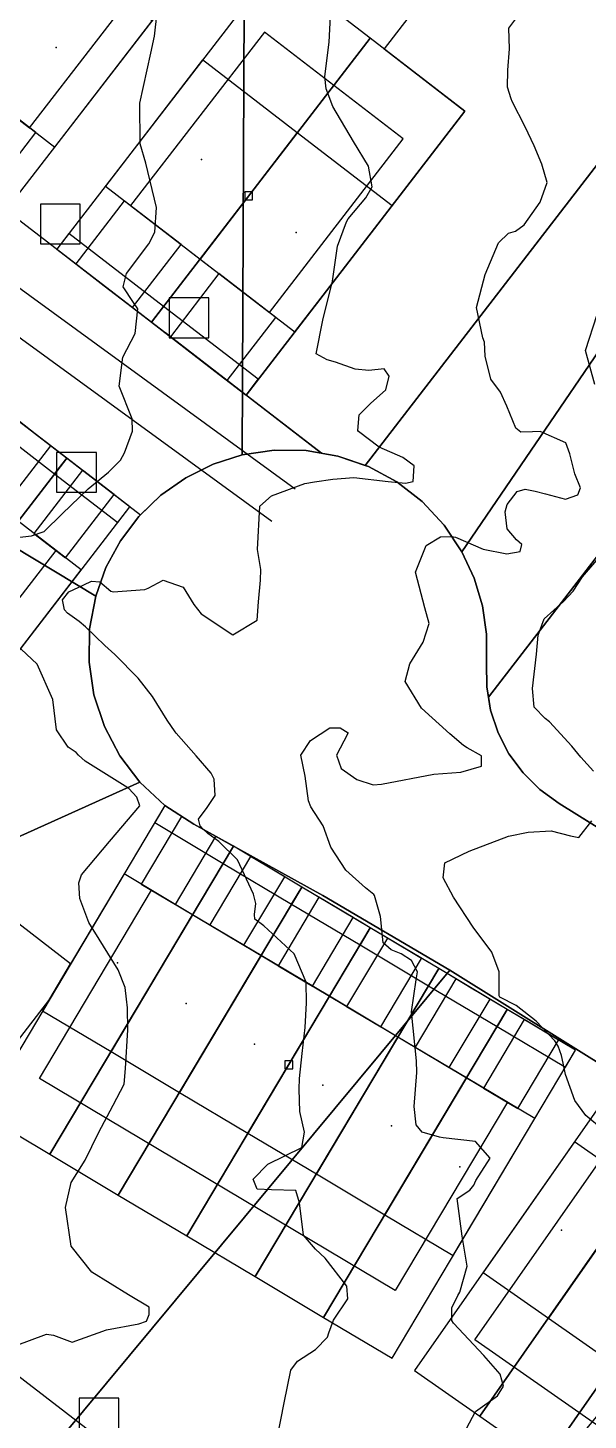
# Model space of a CAD drawing. Header units: feet. Extents: x 1313198 to 1317500, y 385000 to 389511.
# Drawn here: x 1315875 to 1316015.6, y 386260.2 to 386609.7 of the extents above; entities that cross this region are included whole.
import ezdxf

# ---------------------------------------------------------------- set-up
doc = ezdxf.new("R2010")
doc.units = ezdxf.units.FT
for name, color, linetype in [('A-BLDG-OTLN', 3, 'CONTINUOUS'), ('C-LOD', 30, 'CONTINUOUS'), ('C-MISC', 7, 'CONTINUOUS'), ('C-PROP', 6, 'CONTINUOUS'), ('C-PVMT', 8, 'CONTINUOUS'), ('C-TOPO-MAJR', 32, 'CONTINUOUS'), ('C-TOPO-SPOT', 7, 'CONTINUOUS'), ('C-UTIL', 4, 'CONTINUOUS'), ('L-PLNT-TREE', 90, 'CONTINUOUS'), ('V-PROP-LINE', 7, 'CONTINUOUS')]:
    doc.layers.add(name, color=color, linetype=linetype)

msp = doc.modelspace()

# ---------------------------------------------------------------- linework, layer by layer
at = {"layer": 'A-BLDG-OTLN'}
for points in [[(1315857.98, 386598.01), (1315881.74, 386579.7), (1315906.15, 386611.39), (1315882.39, 386629.7), (1315857.98, 386598.01)], [(1315894.41, 386569.94), (1315918.17, 386551.63), (1315942.59, 386583.32), (1315918.83, 386601.63), (1315894.41, 386569.94)], [(1315918.17, 386551.63), (1315941.94, 386533.32), (1315966.36, 386565.01), (1315942.59, 386583.32), (1315918.17, 386551.63)], [(1315848.1, 386454.13), (1315863.95, 386441.92), (1315888.36, 386473.61), (1315872.51, 386485.82), (1315848.1, 386454.13)], [(1315878.65, 386362.91), (1315895.83, 386352.67), (1315916.3, 386387.03), (1315899.12, 386397.27), (1315878.65, 386362.91)], [(1315895.83, 386352.67), (1315913.01, 386342.43), (1315933.49, 386376.8), (1315916.3, 386387.03), (1315895.83, 386352.67)], [(1315913.01, 386342.43), (1315930.19, 386332.2), (1315950.66, 386366.56), (1315933.49, 386376.8), (1315913.01, 386342.43)], [(1315930.19, 386332.2), (1315947.37, 386321.96), (1315967.84, 386356.32), (1315950.66, 386366.56), (1315930.19, 386332.2)], [(1315947.37, 386321.96), (1315964.56, 386311.72), (1315985.03, 386346.08), (1315967.84, 386356.32), (1315947.37, 386321.96)], [(1315964.56, 386311.72), (1315981.74, 386301.48), (1316002.21, 386335.84), (1315985.03, 386346.08), (1315964.56, 386311.72)], [(1315989.21, 386297.21), (1316005.6, 386285.75), (1316028.52, 386318.54), (1316012.12, 386329.99), (1315989.21, 386297.21)], [(1316005.6, 386285.75), (1316021.99, 386274.29), (1316044.91, 386307.08), (1316028.52, 386318.54), (1316005.6, 386285.75)]]:
    msp.add_lwpolyline(points, close=True, dxfattribs=at)
at = {"layer": 'C-LOD'}
msp.add_lwpolyline([(1316023.58, 386346.39), (1315980.91, 386373.12), (1315948.97, 386391.83), (1315916.58, 386409.73), (1315909.36, 386414.45), (1315903.06, 386420.33), (1315898.02, 386426.95), (1315894.16, 386434.32), (1315891.56, 386442.23), (1315890.32, 386450.46), (1315890.46, 386458.79), (1315891.98, 386466.97), (1315894.56, 386474.18), (1315898.2, 386480.92), (1315902.84, 386487.01), (1315908.35, 386492.33), (1315914.61, 386496.74), (1315921.47, 386500.15), (1315928.77, 386502.47), (1315936.76, 386503.67), (1315944.84, 386503.58), (1315952.79, 386502.18), (1315960.42, 386499.53), (1315967.53, 386495.67), (1315973.91, 386490.73), (1315979.42, 386484.82), (1315983.91, 386478.09), (1315986.96, 386471.53), (1315989.03, 386464.6), (1315990.08, 386457.45), (1315990.08, 386450.21), (1315990.12, 386444.25), (1315991.09, 386438.38), (1315992.97, 386432.72), (1315995.71, 386427.43), (1315999.24, 386422.63), (1316003.48, 386418.45), (1316008.32, 386414.97), (1316042.83, 386393.48)], dxfattribs=at)
at = {"layer": 'C-MISC'}
for points in [[(1315982.1, 386790.73), (1315929.91, 386765.56), (1315928.77, 386502.47), (1315936.76, 386503.67), (1315944.84, 386503.58), (1315952.79, 386502.18), (1315960.42, 386499.53), (1315967.53, 386495.67), (1315973.91, 386490.73), (1315979.42, 386484.82), (1315983.91, 386478.09), (1316020.87, 386532.39), (1316108.56, 386685.56), (1315982.1, 386790.73)], [(1315929.91, 386765.56), (1315633.88, 386622.8), (1315891.98, 386466.97), (1315894.56, 386474.18), (1315898.2, 386480.92), (1315902.84, 386487.01), (1315908.35, 386492.33), (1315914.61, 386496.74), (1315921.47, 386500.15), (1315928.77, 386502.47), (1315929.91, 386765.56)], [(1316108.56, 386685.56), (1316020.87, 386532.39), (1315983.91, 386478.09), (1315986.96, 386471.53), (1315989.03, 386464.6), (1315990.08, 386457.45), (1315990.08, 386450.21), (1315990.12, 386444.25), (1315991.09, 386438.38), (1315992.97, 386432.72), (1315995.71, 386427.43), (1315999.24, 386422.63), (1316003.48, 386418.45), (1316008.32, 386414.97), (1316042.83, 386393.48), (1316213.29, 386598.45), (1316108.56, 386685.56)], [(1315633.88, 386622.8), (1315579.81, 386596.71), (1315549.46, 386389.77), (1315542.59, 386336.06), (1315673.9, 386316.93), (1315903.06, 386420.33), (1315898.02, 386426.95), (1315894.16, 386434.32), (1315891.56, 386442.23), (1315890.32, 386450.46), (1315890.46, 386458.79), (1315891.98, 386466.97), (1315633.88, 386622.8)], [(1315791.56, 386145.45), (1315980.91, 386373.12), (1315948.97, 386391.83), (1315916.58, 386409.73), (1315909.36, 386414.45), (1315903.06, 386420.33), (1315673.9, 386316.93), (1315542.59, 386336.06), (1315791.56, 386145.45)], [(1315871.03, 386084.61), (1316065.32, 386318.22), (1316023.58, 386346.39), (1315980.91, 386373.12), (1315791.56, 386145.45), (1315871.03, 386084.61)]]:
    msp.add_lwpolyline(points, close=True, dxfattribs=at)
msp.add_lwpolyline([(1316042.83, 386393.48), (1316008.32, 386414.97), (1316003.48, 386418.45), (1315999.24, 386422.63), (1315995.71, 386427.43), (1315992.97, 386432.72), (1315991.09, 386438.38), (1315990.12, 386444.25), (1315990.08, 386450.21), (1315990.08, 386457.45), (1315989.03, 386464.6), (1315986.96, 386471.53), (1315983.91, 386478.09), (1315979.42, 386484.82), (1315973.91, 386490.73), (1315967.53, 386495.67), (1315960.42, 386499.53), (1315952.79, 386502.18), (1315944.84, 386503.58), (1315936.76, 386503.67), (1315928.77, 386502.47), (1315921.47, 386500.15), (1315914.61, 386496.74), (1315908.35, 386492.33), (1315902.84, 386487.01), (1315898.2, 386480.92), (1315894.56, 386474.18), (1315891.98, 386466.97), (1315890.46, 386458.79), (1315890.32, 386450.46), (1315890.32, 386450.46), (1315891.56, 386442.23), (1315894.16, 386434.32), (1315898.02, 386426.95), (1315903.06, 386420.33), (1315909.36, 386414.45), (1315916.58, 386409.73), (1315948.97, 386391.83), (1315980.91, 386373.12), (1316023.58, 386346.39)], dxfattribs=at)
at = {"layer": 'C-PROP'}
for points in [[(1315909.49, 386533.07), (1315948.63, 386502.91), (1315952.79, 386502.18), (1315959.61, 386499.81), (1316105.01, 386688.51), (1316058.85, 386726.9), (1315964.43, 386604.36), (1315984.67, 386588.77), (1315929.73, 386517.48), (1315909.5, 386533.07), (1315909.49, 386533.07)], [(1315959.61, 386499.81), (1315960.42, 386499.53), (1315967.53, 386495.67), (1315973.91, 386490.73), (1315979.42, 386484.82), (1315983.91, 386478.09), (1315986.96, 386471.53), (1315989.03, 386464.6), (1315990.08, 386457.45), (1315990.08, 386450.21), (1315990.12, 386444.25), (1315990.55, 386441.65), (1316151.17, 386650.12), (1316108.56, 386685.56), (1316105.01, 386688.51), (1315959.61, 386499.81)], [(1315840.54, 386611.45), (1315875.4, 386584.59), (1315908.97, 386628.16), (1315874.11, 386655.02), (1315840.54, 386611.45)], [(1315845.77, 386582.17), (1315869.53, 386563.86), (1315924.46, 386635.16), (1315900.7, 386653.47), (1315845.77, 386582.17)], [(1315990.55, 386441.65), (1315991.09, 386438.38), (1315992.97, 386432.72), (1315995.71, 386427.43), (1315999.24, 386422.63), (1316003.48, 386418.45), (1316008.32, 386414.97), (1316018.54, 386408.6), (1316074.5, 386491.12), (1316094.14, 386477.8), (1316197.33, 386611.72), (1316151.17, 386650.12), (1315990.55, 386441.65)], [(1315882.21, 386554.1), (1315905.97, 386535.79), (1315960.9, 386607.08), (1315937.14, 386625.39), (1315882.21, 386554.1)], [(1315900.75, 386565.06), (1315935.61, 386538.2), (1315969.18, 386581.77), (1315934.32, 386608.62), (1315900.75, 386565.06)], [(1315905.97, 386535.79), (1315929.73, 386517.48), (1315984.67, 386588.77), (1315960.9, 386607.08), (1315905.97, 386535.79)], [(1315929.38, 386566.47), (1315931.38, 386566.47), (1315931.38, 386568.47), (1315929.38, 386568.47), (1315929.38, 386566.47)], [(1315813.95, 386442.58), (1315829.79, 386430.37), (1315884.72, 386501.66), (1315868.88, 386513.87), (1315813.95, 386442.58)], [(1315813.6, 386461.78), (1315848.46, 386434.92), (1315882.03, 386478.49), (1315847.17, 386505.35), (1315813.6, 386461.78)], [(1315829.79, 386430.37), (1315845.64, 386418.16), (1315900.57, 386489.45), (1315884.72, 386501.66), (1315829.79, 386430.37)], [(1315863.29, 386337.14), (1315880.47, 386326.9), (1315926.54, 386404.21), (1315926.18, 386404.43), (1315916.58, 386409.73), (1315909.36, 386414.45), (1315863.29, 386337.14)], [(1315880.47, 386326.9), (1315897.65, 386316.66), (1315943.72, 386393.97), (1315926.54, 386404.21), (1315880.47, 386326.9)], [(1315905.99, 386393.18), (1315995.34, 386339.94), (1315967.19, 386292.69), (1315877.84, 386345.93), (1315905.99, 386393.18)], [(1315897.65, 386316.66), (1315914.83, 386306.42), (1315960.9, 386383.74), (1315943.72, 386393.97), (1315897.65, 386316.66)], [(1315815.89, 386314.84), (1315831.74, 386302.63), (1315880.22, 386365.54), (1315885.67, 386374.69), (1315870.83, 386386.13), (1315815.89, 386314.84)], [(1315914.83, 386306.42), (1315932.01, 386296.18), (1315978.08, 386373.5), (1315960.9, 386383.74), (1315914.83, 386306.42)], [(1315932.01, 386296.18), (1315949.2, 386285.95), (1315995.27, 386363.26), (1315978.08, 386373.5), (1315932.01, 386296.18)], [(1315949.2, 386285.95), (1315966.38, 386275.71), (1316012.45, 386353.02), (1315995.27, 386363.26), (1315949.2, 386285.95)], [(1315939.43, 386348.38), (1315941.43, 386348.38), (1315941.43, 386350.38), (1315939.43, 386350.38), (1315939.43, 386348.38)], [(1315972.03, 386272.62), (1315988.42, 386261.16), (1316039.97, 386334.93), (1316023.58, 386346.39), (1315972.03, 386272.62)], [(1315988.42, 386261.16), (1316004.81, 386249.71), (1316056.37, 386323.48), (1316039.97, 386334.93), (1315988.42, 386261.16)], [(1316018.68, 386325.41), (1316087.53, 386277.3), (1316056.03, 386232.21), (1315987.18, 386280.33), (1316018.68, 386325.41)], [(1316004.81, 386249.71), (1316021.21, 386238.25), (1316072.76, 386312.02), (1316056.37, 386323.48), (1316004.81, 386249.71)]]:
    msp.add_lwpolyline(points, close=True, dxfattribs=at)
at = {"layer": 'C-PVMT'}
for points in [[(1315713.63, 386633.5), (1315903.24, 386487.4), (1315908.35, 386492.33), (1315914.61, 386496.74), (1315921.47, 386500.15), (1315928.77, 386502.47), (1315936.76, 386503.67), (1315944.84, 386503.58), (1315948.63, 386502.91), (1315753.93, 386652.94), (1315713.63, 386633.5)], [(1315850.52, 386578.51), (1315864.78, 386567.53), (1315876.99, 386583.37), (1315862.73, 386594.36), (1315850.52, 386578.51)], [(1315886.96, 386550.44), (1315894.09, 386544.94), (1315901.22, 386539.45), (1315913.42, 386555.29), (1315899.17, 386566.28), (1315886.96, 386550.44)], [(1315882.21, 386554.1), (1315905.97, 386535.79), (1315909.02, 386539.75), (1315885.26, 386558.06), (1315882.21, 386554.1)], [(1315910.72, 386532.13), (1315917.85, 386526.63), (1315924.98, 386521.14), (1315937.19, 386536.98), (1315922.93, 386547.97), (1315910.72, 386532.13)], [(1315905.97, 386535.79), (1315923.01, 386522.66), (1315929.73, 386517.48), (1315932.78, 386521.44), (1315909.02, 386539.75), (1315905.97, 386535.79)], [(1315865.83, 386509.91), (1315881.67, 386497.7), (1315884.72, 386501.66), (1315868.88, 386513.87), (1315865.83, 386509.91)], [(1315860.63, 386494.98), (1315868.55, 386488.87), (1315880.76, 386504.71), (1315876.8, 386507.76), (1315872.84, 386510.82), (1315860.63, 386494.98)], [(1315881.67, 386497.7), (1315897.52, 386485.49), (1315900.57, 386489.45), (1315884.72, 386501.66), (1315881.67, 386497.7)], [(1315876.48, 386482.77), (1315884.4, 386476.66), (1315896.61, 386492.5), (1315888.69, 386498.6), (1315876.48, 386482.77)], [(1315582.69, 386444.03), (1316206.68, 385963.24), (1316232.27, 385994.01), (1315589.34, 386489.4), (1315582.69, 386444.03)], [(1315906.8, 386410.16), (1315923.98, 386399.92), (1315926.54, 386404.21), (1315926.34, 386404.33), (1315926.12, 386404.46), (1315916.58, 386409.73), (1315909.36, 386414.45), (1315906.8, 386410.16)], [(1315903.42, 386394.71), (1315912.01, 386389.59), (1315922.17, 386406.65), (1315916.58, 386409.73), (1315913.55, 386411.71), (1315903.42, 386394.71)], [(1315923.98, 386399.92), (1315941.16, 386389.68), (1315943.72, 386393.97), (1315926.54, 386404.21), (1315923.98, 386399.92)], [(1315920.6, 386384.47), (1315929.19, 386379.35), (1315939.43, 386396.53), (1315930.84, 386401.65), (1315920.6, 386384.47)], [(1315941.16, 386389.68), (1315958.34, 386379.45), (1315960.9, 386383.74), (1315958.51, 386385.17), (1315943.72, 386393.97), (1315941.16, 386389.68)], [(1315937.78, 386374.24), (1315946.37, 386369.12), (1315956.61, 386386.3), (1315948.02, 386391.41), (1315937.78, 386374.24)], [(1315954.96, 386364), (1315963.55, 386358.88), (1315973.79, 386376.06), (1315965.2, 386381.18), (1315954.96, 386364)], [(1315958.34, 386379.45), (1315975.52, 386369.21), (1315978.08, 386373.5), (1315966.46, 386380.42), (1315960.9, 386383.74), (1315958.34, 386379.45)], [(1315972.14, 386353.76), (1315980.73, 386348.64), (1315990.97, 386365.82), (1315986.67, 386368.38), (1315982.38, 386370.94), (1315972.14, 386353.76)], [(1315975.52, 386369.21), (1315992.71, 386358.97), (1315995.27, 386363.26), (1315989.94, 386366.44), (1315978.08, 386373.5), (1315975.52, 386369.21)], [(1315989.33, 386343.52), (1315997.92, 386338.4), (1316008.15, 386355.58), (1315999.56, 386360.7), (1315989.33, 386343.52)], [(1315992.71, 386358.97), (1316009.89, 386348.73), (1316012.45, 386353.02), (1316000.5, 386360.14), (1315995.27, 386363.26), (1315992.71, 386358.97)]]:
    msp.add_lwpolyline(points, close=True, dxfattribs=at)
at = {"layer": 'C-TOPO-MAJR'}
for points in [[(1315871.49, 386481.61), (1315875.89, 386482.16), (1315879.09, 386483.26), (1315883.58, 386487.67), (1315890.08, 386493.96), (1315895.17, 386498.15), (1315898.19, 386501.16), (1315899.23, 386502.99), (1315901.26, 386508.45), (1315901.1, 386511.49), (1315897.91, 386519.72), (1315898.82, 386526.97), (1315901.9, 386532.95), (1315902.57, 386539.16), (1315901.45, 386540.73), (1315898.85, 386544.69), (1315899.73, 386548.04), (1315905.29, 386555.44), (1315906.83, 386558.37), (1315907.23, 386564.59), (1315904.58, 386575.67), (1315903.17, 386580.58), (1315903.04, 386590.75), (1315905.79, 386603.31), (1315906.73, 386607.58), (1315907.45, 386613.49)], [(1315937.51, 386255.56), (1315939.32, 386264.5), (1315940.94, 386272.71), (1315942.67, 386274.94), (1315947.16, 386277.87), (1315950.2, 386280.98), (1315950.5, 386282.1), (1315951.67, 386285.25), (1315955.27, 386290.58), (1315955.05, 386293.76), (1315949.54, 386300.83), (1315947.14, 386303.07), (1315944.14, 386306.61), (1315943.17, 386314.72), (1315942.18, 386317.8), (1315936.12, 386317.97), (1315932.51, 386318.12), (1315931.53, 386320.61), (1315935.16, 386324.41), (1315943.7, 386328.61), (1315944.43, 386332.44), (1315943.23, 386337.6), (1315943.04, 386343.2), (1315943.13, 386345.88), (1315943.84, 386352.22), (1315944.57, 386358.75), (1315944.91, 386364.9), (1315944.77, 386370.11), (1315941.84, 386377.24), (1315934.2, 386384.25), (1315931.95, 386385.93), (1315931.84, 386387.08), (1315932.16, 386389.82), (1315931.59, 386392.18), (1315927.54, 386400.8), (1315922.9, 386405.41), (1315920.16, 386407.4), (1315918.81, 386408.64), (1315918.21, 386409.31), (1315917.75, 386411), (1315919.93, 386413.99), (1315922, 386417), (1315921.74, 386421.02), (1315920.97, 386422.53), (1315917.22, 386426.93), (1315912.21, 386432.58), (1315911.9, 386432.95), (1315909.94, 386435.91), (1315906.22, 386441.81), (1315902.62, 386446.4), (1315896.76, 386452.36), (1315894.28, 386454.64), (1315889.41, 386459.32), (1315887.85, 386460.65), (1315884.95, 386462.73), (1315884.18, 386463.58), (1315883.66, 386466.06), (1315885.26, 386468.09), (1315888.97, 386469.84), (1315890.9, 386470.73), (1315893, 386470.61), (1315895.75, 386468.26), (1315896.37, 386468.08), (1315904.3, 386468.67), (1315905.17, 386469.03), (1315908.89, 386471.02), (1315913.97, 386469.29), (1315916.6, 386464.87), (1315918.45, 386462.55), (1315926.41, 386457.32), (1315932.51, 386461), (1315932.88, 386465.58), (1315933.32, 386471.05), (1315933.45, 386473.66), (1315932.58, 386478.72), (1315933.19, 386489.58), (1315936.12, 386492.16), (1315944.48, 386495.28), (1315946.93, 386495.74), (1315951.49, 386496.39), (1315956.8, 386496.78), (1315965.43, 386495.8), (1315969.73, 386495.35), (1315971.65, 386495.82), (1315971.89, 386499.71), (1315969.1, 386501.79), (1315963.12, 386504.42), (1315957.92, 386508.32), (1315957.77, 386508.59), (1315958.11, 386512.53), (1315960.98, 386515.38), (1315964.81, 386518.83), (1315965.68, 386522.22), (1315964.4, 386524.07), (1315960.56, 386523.68), (1315957.13, 386523.99), (1315952.15, 386525.71), (1315950.09, 386526.32), (1315947.32, 386527.8), (1315948.98, 386536.32), (1315951.42, 386546.09), (1315952.71, 386554.88), (1315954.95, 386560.98), (1315955.39, 386561.7), (1315959.77, 386567), (1315961.38, 386569.75), (1315960.47, 386574.96), (1315956.66, 386581.16), (1315951.47, 386589.91), (1315949.83, 386594.37), (1315949.52, 386597.47), (1315950.62, 386606.05), (1315951.04, 386614.2)], [(1315985.09, 386258.09), (1315987.35, 386262.35), (1315992.86, 386266.3), (1315994.38, 386268.72), (1315993.52, 386271.71), (1315989.41, 386276.38), (1315981.75, 386284.49), (1315981.4, 386285.21), (1315981.36, 386288.37), (1315982.9, 386291.47), (1315983.4, 386292.31), (1315985.22, 386298.82), (1315983.96, 386306.36), (1315982.69, 386315.76), (1315985.91, 386317.89), (1315986.9, 386319.12), (1315987.38, 386320.28), (1315991.01, 386325.92), (1315987.27, 386330.08), (1315979.22, 386331.05), (1315978.24, 386331.18), (1315973.95, 386332.47), (1315972.46, 386334.26), (1315971.94, 386338.88), (1315972.61, 386347.4), (1315972.5, 386350.37), (1315971.24, 386362.65), (1315972.44, 386370.7), (1315972.74, 386372.7), (1315971.25, 386375.5), (1315968.65, 386377.25), (1315966.14, 386378.23), (1315964.15, 386379.99), (1315963.46, 386386.62), (1315962, 386391.83), (1315961.76, 386392.14), (1315959.68, 386393.78), (1315954.76, 386398.23), (1315951.04, 386404), (1315949.11, 386409.38), (1315946.01, 386414.12), (1315945.38, 386415.62), (1315944.56, 386421.79), (1315943.45, 386427.08), (1315945.88, 386430.76), (1315950.74, 386433.94), (1315953.32, 386433.92), (1315955.37, 386432.7), (1315954.28, 386430.64), (1315952.4, 386427.11), (1315953.62, 386423.77), (1315957.5, 386421.01), (1315961.61, 386419.61), (1315963.7, 386419.82), (1315976.87, 386422.29), (1315983.66, 386422.82), (1315988.82, 386424.31), (1315988.79, 386426.88), (1315985.22, 386428.93), (1315984.32, 386429.49), (1315980.87, 386432.42), (1315973.75, 386438.92), (1315969.68, 386445.57), (1315970.8, 386450.02), (1315974.2, 386455.45), (1315975.65, 386460.13), (1315974.63, 386464.08), (1315972.25, 386472.99), (1315974.89, 386479.75), (1315978.49, 386481.88), (1315981.3, 386482), (1315982.3, 386481.77), (1315989.26, 386478.83), (1315995.18, 386477.59), (1315998.49, 386478.21), (1315998.9, 386480), (1315997.57, 386481.15), (1315995.26, 386483.92), (1315994.79, 386488.21), (1315995.28, 386490.01), (1315997.81, 386493.28), (1315999.77, 386493.82), (1316002.31, 386493.37), (1316004.86, 386492.66), (1316009.92, 386491.37), (1316013.01, 386492.45), (1316013.63, 386494.23), (1316012.28, 386497.74), (1316010.99, 386502.76), (1316010.02, 386505.53), (1316003.54, 386508.33), (1316001.62, 386508.28), (1315998.69, 386508.16), (1315997.4, 386509.21), (1315995.2, 386514.72), (1315993.56, 386518.24), (1315991.15, 386521.44), (1315989.71, 386527.23), (1315989.54, 386530.79), (1315989.15, 386531.81), (1315987.57, 386539.48), (1315989.75, 386547.75), (1315993.11, 386555.72), (1315995.58, 386558.11), (1315997.35, 386558.64), (1315999.54, 386560.18), (1316003.54, 386565.88), (1316005.3, 386570.88), (1316004, 386575.45), (1316002.03, 386580.02), (1315999.78, 386584.81), (1315996.53, 386591.14), (1315996.3, 386591.87), (1315995.33, 386594.75), (1315995.39, 386599.01), (1315995.88, 386604.36), (1315995.64, 386609.62), (1315997.97, 386612.56)], [(1316017.26, 386520.14), (1316014.96, 386528.71), (1316017.82, 386537.73)], [(1316016.89, 386423.11), (1316013.71, 386426.55), (1316011.5, 386429.31), (1316005.86, 386435.42), (1316004.79, 386436.29), (1316002.04, 386439.11), (1316001.63, 386443.85), (1316002.66, 386452.41), (1316003.05, 386457.21), (1316004.58, 386461.27), (1316009.37, 386465.69), (1316011.83, 386468.25), (1316014.13, 386471.82), (1316019.83, 386478.46)], [(1315868.21, 386277.48), (1315879.6, 386281.75), (1315881.41, 386281.48), (1315886.11, 386279.75), (1315894.72, 386282.81), (1315902.8, 386284.31), (1315904.73, 386285), (1315905.44, 386286.64), (1315905.38, 386288.53), (1315900.26, 386291.58), (1315891, 386297.29), (1315885.8, 386303.79), (1315884.39, 386313.55), (1315885.8, 386319.85), (1315889.37, 386325.44), (1315892.71, 386332.32), (1315896.34, 386339.21), (1315899.12, 386344.46), (1315899.46, 386348.4), (1315900.05, 386358.13), (1315899.94, 386363.7), (1315899.72, 386365.87), (1315899.38, 386368.73), (1315897.64, 386373.18), (1315890.24, 386385.07), (1315887.97, 386391.1), (1315887.77, 386395.02), (1315888.45, 386397.06), (1315895.46, 386405.39), (1315903.08, 386414.35), (1315902.33, 386416.51), (1315900.3, 386418.74), (1315899.42, 386419.31), (1315889.36, 386425.55), (1315887.69, 386427.12), (1315887.09, 386427.76), (1315885.04, 386429.13), (1315882.18, 386433.48), (1315881.21, 386441.04), (1315877.33, 386449.89), (1315873.31, 386453.73)], [(1316019.47, 386332.97), (1316015.03, 386336.63), (1316012.22, 386340.37), (1316009.92, 386346.93), (1316009.34, 386349.8), (1316008.86, 386351.68), (1316008.07, 386354.01), (1316007.22, 386355.34), (1316002.52, 386360.29), (1315997.49, 386364.21), (1315993.43, 386366.33), (1315993.28, 386366.66), (1315993.27, 386372.72), (1315991.42, 386377.67), (1315986.75, 386383.94), (1315981.75, 386391.47), (1315979.17, 386396.27), (1315979.61, 386400.1), (1315985.69, 386403.01), (1315995.56, 386406.75), (1316000.5, 386407.77), (1316006.33, 386408.1), (1316011.13, 386406.82), (1316013.24, 386406.39), (1316016.49, 386410.56)]]:
    msp.add_lwpolyline(points, dxfattribs=at)
at = {"layer": 'C-TOPO-SPOT'}
for p in [(1315882.06, 386604.7, 53), (1315918.5, 386576.63, 55), (1315942.26, 386558.32, 57), (1315897.48, 386374.97, 55), (1315914.66, 386364.73, 55), (1315931.84, 386354.5, 57), (1315949.02, 386344.26, 57), (1315966.2, 386334.02, 59), (1315983.38, 386323.78, 59), (1316008.86, 386307.87, 61)]:
    msp.add_point(p, dxfattribs=at)
at = {"layer": 'C-UTIL'}
for points in [[(1315726.44, 386651.08), (1315942.08, 386493.92)], [(1315720.55, 386643), (1315936.19, 386485.84)]]:
    msp.add_lwpolyline(points, dxfattribs=at)
at = {"layer": 'L-PLNT-TREE'}
for points in [[(1315878.1, 386555.42), (1315888.1, 386555.42), (1315888.1, 386565.42), (1315878.1, 386565.42), (1315878.1, 386555.42)], [(1315910.42, 386531.86), (1315920.42, 386531.86), (1315920.42, 386541.86), (1315910.42, 386541.86), (1315910.42, 386531.86)], [(1315882.15, 386493.07), (1315892.15, 386493.07), (1315892.15, 386503.07), (1315882.15, 386503.07), (1315882.15, 386493.07)], [(1315887.81, 386255.65), (1315897.81, 386255.65), (1315897.81, 386265.65), (1315887.81, 386265.65), (1315887.81, 386255.65)]]:
    msp.add_lwpolyline(points, close=True, dxfattribs=at)
at = {"layer": 'V-PROP-LINE'}
msp.add_lwpolyline([(1316023.58, 386346.39), (1315980.91, 386373.12), (1315948.97, 386391.83), (1315916.58, 386409.73), (1315909.36, 386414.45), (1315903.06, 386420.33), (1315898.02, 386426.95), (1315894.16, 386434.32), (1315891.56, 386442.23), (1315890.32, 386450.46), (1315890.46, 386458.79), (1315891.98, 386466.97), (1315894.56, 386474.18), (1315898.2, 386480.92), (1315902.84, 386487.01), (1315908.35, 386492.33), (1315914.61, 386496.74), (1315921.47, 386500.15), (1315928.77, 386502.47), (1315936.76, 386503.67), (1315944.84, 386503.58), (1315952.79, 386502.18), (1315960.42, 386499.53), (1315967.53, 386495.67), (1315973.91, 386490.73), (1315979.42, 386484.82), (1315983.91, 386478.09), (1315986.96, 386471.53), (1315989.03, 386464.6), (1315990.08, 386457.45), (1315990.08, 386450.21), (1315990.12, 386444.25), (1315991.09, 386438.38), (1315992.97, 386432.72), (1315995.71, 386427.43), (1315999.24, 386422.63), (1316003.48, 386418.45), (1316008.32, 386414.97), (1316042.83, 386393.48)], dxfattribs=at)

doc.saveas('drawing.dxf')
